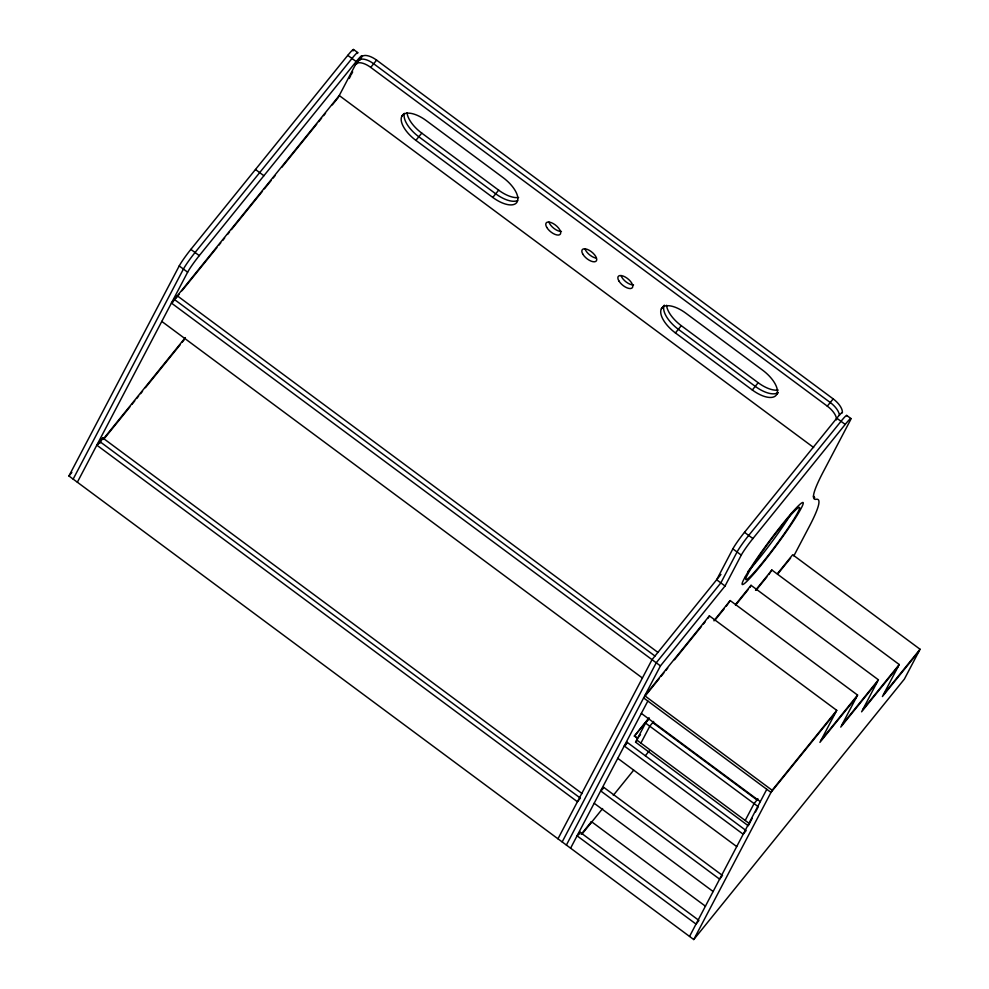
<?xml version="1.0" encoding="UTF-8"?>
<svg xmlns="http://www.w3.org/2000/svg" width="989" height="989" viewBox="0 0 989 989"><rect width="100%" height="100%" fill="white"/><g stroke="black" fill="none" stroke-linecap="round" stroke-linejoin="round"><path stroke-width="1.48" d="M777.317 573.756L792.696 554.742L920.054 649.241L904.379 679.097L693.746 939.55L68.946 475.981L179.219 265.942A15.008 1.212 -53.4 0 1 190.852 249.389L347.782 55.347A15.008 1.212 -53.4 0 1 353.048 50.909M73.149 479.109L183.422 269.057A15.008 1.212 -53.4 0 1 195.068 252.504L351.985 58.462A15.008 1.212 -53.4 0 1 357.536 53.431M77.352 482.224L187.638 272.185A15.008 1.212 -53.4 0 1 199.271 255.632L356.188 61.59A15.008 1.212 -53.4 0 1 361.344 57.387A15.008 6.874 39 0 1 376.599 60.131L833.183 398.888A15.008 6.874 39 0 1 842.319 412.895A15.008 1.212 -53.4 0 0 836.805 418.174L744.494 532.317A15.008 1.212 -53.4 0 0 732.861 548.87L716.642 579.764L725.061 585.995L660.442 665.894L566.388 845.051M98.368 444.172L99.753 441.527L580.37 798.111L577.428 801.745L96.823 445.161L102.695 437.892L582.064 793.561M172.976 302.065L174.348 299.444L654.965 656.028M99.914 443.196L102.695 437.892M175.918 298.431L177.291 295.81L657.908 652.394M359.909 60.119L361.344 57.387L355.471 64.656L338.114 97.701L332.292 104.896M349.241 78.477L350.65 75.794M351.219 74.694L352.665 71.962M356.967 63.753L358.401 61.021A15.008 6.874 39 0 1 373.669 63.753L830.241 402.511A15.008 6.874 39 0 1 839.426 415.269M557.969 838.808L652.035 659.663L720.944 574.448M562.172 841.936L656.239 662.778L720.857 582.88L737.065 551.986A15.008 1.212 -53.4 0 1 748.698 535.432L841.009 421.302A15.008 1.212 -53.4 0 1 846.72 415.813M570.591 848.179L647.832 701.04M578.713 834.654L580.011 832.182L698.963 920.438L696.021 924.072L577.069 835.816L580.011 832.182M602.301 789.729L603.599 787.256L722.551 875.512M625.889 744.804L627.187 742.331L746.139 830.587L743.196 834.221L624.244 745.966L627.187 742.331M637.423 738.622L634.493 735.927L648.957 718.039M590.309 823.788L591.447 821.624L705.441 906.208M752.135 818.41L748.277 825.766L635.568 742.146L645.57 723.095L649.427 718.323M640.909 743.098L649.773 726.21L653.63 721.438M708.248 618.026L709.385 615.863L836.743 710.349L819.93 742.38L856.437 697.245M725.061 585.995L741.268 555.113A15.008 1.212 -53.4 0 1 752.913 538.56L845.212 424.417A15.008 1.212 -53.4 0 1 850.367 420.214L824.517 469.454A243.85 19.681 -53.4 0 0 820.808 476.611L820.153 477.934A243.85 19.681 -53.4 0 0 816.209 499.297A243.788 19.681 -53.4 0 1 808.001 528.954L793.858 555.867M877.268 681.965L840.761 727.1L857.574 695.082L730.203 600.583L726.186 606.306M749.897 587.466L751.034 585.303L878.393 679.802L861.592 711.82L898.086 666.685M918.917 651.405L882.411 696.54L899.224 664.521L771.865 570.023L768.812 574.56M745.199 820.474L754.075 803.6L757.933 798.828M689.543 936.435L766.784 789.296M755.547 811.907L758.279 806.715L645.57 723.095M693.746 939.55L772.125 790.26L836.743 710.349M255.471 169.49L263.89 175.733M177.13 296.774L179.071 294.376M181.976 290.778L216.888 247.609M218.829 245.21L220.77 242.812M222.71 240.414L224.651 238.015M227.557 234.418L229.497 232.019M231.438 229.621L262.468 191.236M264.409 188.837L271.196 180.443M273.137 178.045L275.078 175.646M281.865 167.252L316.777 124.082M318.718 121.684L321.623 118.087M323.564 115.688L325.505 113.29M355.471 64.656A15.008 6.874 39 0 1 370.727 67.388L376.599 60.131M68.946 475.981L71.863 472.383M102.93 439.487L185.339 337.595M104.71 438.053L129.905 406.887M131.846 404.489L134.751 400.891M136.692 398.493L138.633 396.094M140.574 393.696L142.515 391.298M145.42 387.7L180.319 344.555M182.26 342.157L184.201 339.759M401.843 116.232A24.02 10.99 39 0 1 426.259 120.609L503.154 177.661A24.02 10.99 39 0 1 517.198 201.818A24.02 10.99 39 0 1 492.782 197.429L415.887 140.376A24.02 10.99 39 0 1 401.843 116.232L404.056 113.512M415.887 140.376L421.759 133.119A24.02 10.99 39 0 1 407.06 112.721M492.782 197.429L498.654 190.172A24.02 10.99 39 0 0 518.619 197.479M778.195 392.559L776.724 394.376A24.02 10.99 39 0 1 752.308 389.987L675.413 332.934A24.02 10.99 39 0 1 661.381 308.791L663.582 306.071M675.413 332.934L681.285 325.678A24.02 10.99 39 0 1 666.586 305.28M752.308 389.987L758.192 382.731A24.02 10.99 39 0 0 778.145 390.037M836.484 419.868A15.008 6.874 39 0 0 827.311 406.145L833.183 398.888M709.385 615.863L644.766 695.761L772.125 790.26M645.557 695.539L659.057 678.837M660.986 676.451L663.879 672.879M665.807 670.493L667.736 668.107M674.486 659.762L701.498 626.371M703.426 623.985L705.355 621.599M713.873 620.771L730.203 600.583M714.664 620.56L724.269 608.68M735.668 604.304L751.034 585.303M735.495 605.28L747.981 589.84M634.295 736.298L648.759 718.41M755.534 590.223L771.865 570.023M756.313 590L766.883 576.933M640.513 734.679L637.621 738.251L634.493 735.927M635.568 742.146L637.497 739.76M603.599 787.256L600.657 790.891L719.609 879.147L721.822 876.427M778.108 573.533L790.594 558.093M581.186 834.308L591.447 821.624M582.237 833.776L602.622 808.569M613.291 795.366L633.677 770.159M645.322 755.757L649.204 750.96M835.606 712.513L770.987 792.412L643.629 697.925M821.068 740.217L857.574 695.082M841.899 724.937L878.393 679.802M862.717 709.657L899.224 664.521M883.548 694.377L920.054 649.241M353.493 49.475L357.697 52.59M846.72 415.429L850.923 418.545M370.727 67.388L827.311 406.145M347.782 55.347L356.188 61.59M836.805 418.174L845.212 424.417M421.759 133.119L498.654 190.172M681.285 325.678L758.192 382.731M813.675 447.535L339.252 95.537L171.418 303.067L660.442 665.894M744.494 532.317L752.913 538.56M732.861 548.87L741.268 555.113M190.852 249.389L199.271 255.632M179.219 265.942L187.638 272.185M161.788 321.413L642.393 678.009M641.342 713.39L760.294 801.646M652.715 722.588L757.005 799.965M636.706 739.982L749.415 823.602M617.766 758.328L736.718 846.584M594.179 803.253L713.131 891.509M813.403 496.218A243.788 19.681 -53.4 0 1 814.306 496.923M814.454 497.207A243.788 19.681 -53.4 0 1 814.652 497.887M664.311 305.156A24.02 10.99 39 0 0 678.355 329.312L755.25 386.365A24.02 10.99 39 0 0 777.923 392.658M404.439 113.426A24.02 10.99 39 0 0 418.817 136.754L495.724 193.807A24.02 10.99 39 0 0 517.593 200.544M776.724 394.376A24.02 10.99 39 0 0 762.692 370.22L685.797 313.167A24.02 10.99 39 0 0 661.381 308.791M633.541 284.894A9.012 4.117 39 0 1 621.055 275.634M595.947 258.08A9.012 4.117 39 0 1 585.006 248.894M561.443 231.414A9.012 4.117 39 0 1 548.957 222.142M791.373 513.303A45.037 3.635 -53.4 0 1 747.82 571.642M744.89 577.415L743.505 580.048A51.032 4.117 -53.4 0 0 761.641 564.534A51.032 4.117 -53.4 0 0 800.46 509.632L801.844 506.998A51.032 4.117 -53.4 0 0 783.696 522.526A51.032 4.117 -53.4 0 0 744.89 577.415M748.154 573.435L746.942 575.759A45.037 3.635 -53.4 0 0 762.939 562.061A45.037 3.635 -53.4 0 0 797.183 513.625L798.407 511.288A45.037 3.635 -53.4 0 0 782.41 524.986A45.037 3.635 -53.4 0 0 748.154 573.435M546.769 227.396A9.012 4.117 39 0 0 559.7 234.69A9.012 4.117 39 0 0 553.259 223.588A9.012 4.117 39 0 0 546.769 227.396M582.818 254.136A9.012 4.117 39 0 0 595.749 261.43A9.012 4.117 39 0 0 589.296 250.341A9.012 4.117 39 0 0 582.818 254.136M618.854 280.888A9.012 4.117 39 0 0 631.798 288.17A9.012 4.117 39 0 0 625.345 277.081A9.012 4.117 39 0 0 618.854 280.888"/></g></svg>
